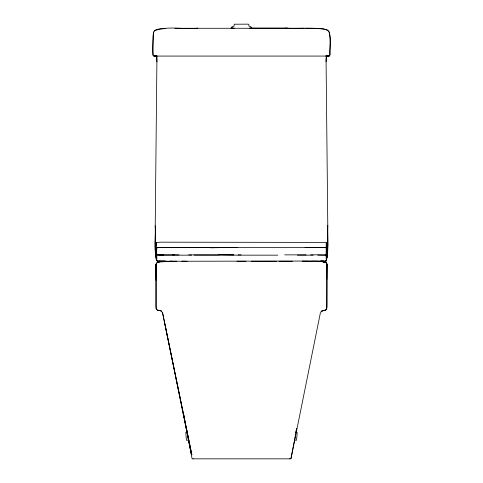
<?xml version="1.0" encoding="UTF-8"?>
<svg xmlns="http://www.w3.org/2000/svg" width="483" height="483" viewBox="0 0 483 483"><rect width="100%" height="100%" fill="white"/><g stroke="black" fill="none" stroke-linecap="round" stroke-linejoin="round"><path stroke-width="0.72" d="M155.206 225.839C155.749 237.044 154.083 248.576 156.371 259.637M156.8 260.077L156.522 242.647L160.235 242.176L326.194 242.412L326.194 260.077M326.466 242.647L326.466 259.842M156.522 259.842L156.522 254.426M326.085 61.83L326.442 56.149L329.533 55.968C330.97 48.451 330.209 39.618 329.237 31.848C323.67 25.81 312.966 29.801 305.685 28.268M326.84 279.373L326.991 264.551L326.387 263C319.088 259.981 310.744 261.738 303.01 261.218M326.991 264.551L326.701 308.83L325.693 310.068L321.521 311.227L320.253 313.479L291.001 458.512M231.87 27.99L231.973 26.722L234.098 26.106L234.177 24.21L248.063 24.15L248.854 24.331L248.89 26.106L250.87 26.619L251.124 27.99L252.096 28.099L251.027 28.062M191.751 255.151L157.796 255.193L156.83 255.416L156.492 256.008L156.558 260.651L157.971 261.279L326.164 261.025L326.496 260.434L326.254 255.453L317.778 255.169M327.118 257.759L327.806 245.322L327.782 225.458L326.055 58.691L326.49 56.119L329.563 55.992L330.088 54.639C328.482 47.038 332.859 36.69 327.782 30.145C314.059 26.565 299.309 29.155 285.272 28.111M158.937 254.879L163.399 254.873L156.528 254.523L156.794 247.64L323.646 247.537M290.941 458.759L295.735 433.698M165.639 28.545C161.739 29.228 153.98 27.76 153.34 33.502C153.093 40.886 152.223 48.554 153.238 55.847L157.229 56.082M326.629 259.6C328.941 248.353 327.196 236.646 327.77 225.259M153.757 31.854L153.177 35.301L152.894 54.585L153.443 55.992L156.878 56.076M326.164 261.025L326.496 260.434L326.43 255.815M237.135 247.362L157.422 247.622L156.649 248.063L156.661 254.36L157.464 254.764L156.812 254.752M325.325 261.388L325.989 260.663L325.313 261.388M324.298 247.544L326.478 247.888L326.254 254.704L325.524 254.764L326.345 254.348L326.478 247.888L326.128 247.616L305.105 247.531M156.498 248.111L157.422 247.622M154.294 30.876C167.655 25.333 183.751 29.97 197.849 28.111M158.527 261.551L158.267 261.738L159.746 261.913M325.518 260.935L326.2 260.621M321.038 311.475L322.336 310.895M321.521 311.227L322.493 310.817M323.236 261.919L324.739 261.744L324.437 261.544M326.254 254.704L310.617 254.861M159.052 262.221L156.854 262.77L156.063 264.032L155.967 306.62L156.281 308.915L157.349 310.158L160.549 310.605M323.598 262.118L326.146 262.728L326.913 263.845L326.985 265.076L326.387 263M322.982 310.611L325.693 310.068M234.297 28.099L231.037 28.092L232.033 27.972M187.162 432.188L185.792 432.345L186.42 440.242L188.515 440.116M320.64 261.237L323.272 261.092M321.968 261.206L320.501 261.164L324.099 261.043M171.839 261.194L158.647 262.064L156.746 262.903L156.003 264.642L156.124 308.655L157.301 310.086L160.32 310.635L162.511 312.513L191.878 454.883L164.951 324.328M323.139 310.533L325.367 310.37L326.647 309.035L327.015 306.554L326.913 263.845L326.267 263.024M326.128 247.616L325.639 247.64L326.478 247.888M289.697 458.838L290.229 458.838L192.759 458.838L193.291 458.838M154.367 56.076L156.148 56.016L156.715 56.445L156.903 61.836M154.391 56.076L328.494 56.07M166.116 261.049L157.971 261.279L164.697 261.164M175.003 28.292L304.181 28.255M158.195 254.879L174.508 254.807M159.052 247.519L174.188 247.471M292.432 261.261L278.939 261.267M302.225 261.231L308.251 261.212M172.322 254.867L179.012 254.861M188.678 254.855L219.258 254.867M238.059 254.867L241.065 254.867M284.674 254.867L306.204 254.861M193.985 255.151L277.834 255.163M297.431 255.157L313.256 255.163M187.175 261.255L181.892 261.255L184.826 261.261M236.96 261.255L245.98 261.255M251.226 261.255L276.687 261.267M158.315 261.061L164.763 261.273M231.037 28.092L232.293 28.092M249.379 28.092L287.626 28.111M326.846 56.022L325.741 56.022L328.875 56.076M327.752 56.07L328.615 56.076M169.599 261.188L176.832 261.225M294.473 440.116L296.562 440.236L297.196 432.502L295.729 432.104M159.01 261.074L160.996 261.273M159.638 310.569L161.829 310.961M156.021 56.022L156.715 56.451L156.933 58.678L155.218 225.905C155.768 237.075 154.089 248.54 156.347 259.564M325.3 255.441L326.085 255.742M156.993 260.669L157.681 261.388M157.029 260.657L157.669 261.388M162.511 312.513L191.232 453.44L185.967 426.483M184.258 417.741L183.546 414.1L184.246 417.777M184.971 421.381L185.683 425.028M184.524 419.244L185.647 425.112M185.931 426.58L192.029 458.518M156.685 256.008L156.727 258.622M156.522 242.647L156.522 245.654M156.522 248.063L156.528 251.903M296.592 428.524L295.856 432.961L296.61 428.512M156.395 263.525L155.991 265.402L156.244 280.303L156.003 264.642L156.395 263.525M216.843 247.658L210.516 247.737L224.861 247.598L216.843 247.658M233.748 254.795L219.028 254.656L233.748 254.795"/></g></svg>
